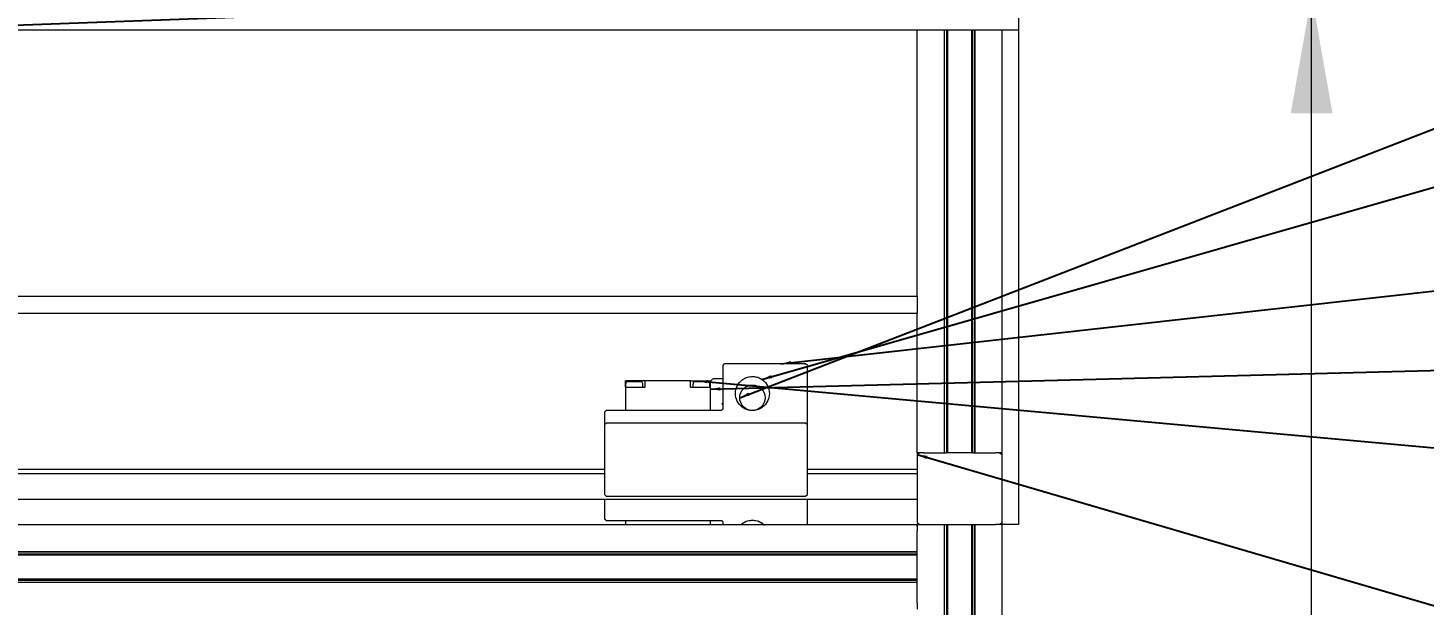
# Model space of a CAD drawing. Header units: millimetres. Extents: x 0 to 420, y 0 to 297.
# Drawn here: x 118.7 to 159.99, y 257.54 to 274.6 of the extents above; entities that cross this region are included whole.
import ezdxf

# ---------------------------------------------------------------- set-up
doc = ezdxf.new("R2010")
doc.units = ezdxf.units.MM
doc.layers.add('1', color=7, linetype='Continuous', true_color=0xffffff)
doc.layers.add('171', color=7, linetype='Continuous', true_color=0xffffff)
doc.styles.add('blockfont_v2', font='simplex.shx')
doc.dimstyles.get("Standard").update_dxf_attribs({"dimtxt": 0.18, "dimasz": 0.18, "dimexe": 0.18, "dimexo": 0.0625, "dimgap": 0.09, "dimtad": 0, "dimtih": 1, "dimtoh": 1, "dimdec": 4, "dimzin": 0, "dimdsep": 46, "dimtxsty": 'Standard', "dimcen": 0.09, "dimadec": 0, "dimazin": 0, "dimtfac": 1, "dimtdec": 4, "dimtofl": 0, "dimtmove": 0, "dimatfit": 3, "dimfxl": 1, "dimtolj": 1, "dimtzin": 0, "dimarcsym": 0})

# ---------------------------------------------------------------- blocks, each defined once
blk = doc.blocks.new('_U1')
at = {"layer": '171', "color": 124, "lineweight": 13, "transparency": 16777216}
for p, q in [((145.5, 275.578), (158.666, 275.578)), ((145, 152.422), (158.666, 152.422))]:
    blk.add_line(p, q, dxfattribs=at)
at = {"layer": '171', "color": 156, "lineweight": 13, "transparency": 16777216}
blk.add_line((156.666, 152.422), (156.666, 275.578), dxfattribs=at)
at = {"layer": '171', "color": 156, "lineweight": 18, "transparency": 16777216}
for points in [[(156.666, 275.578), (157.283, 272.078), (156.049, 272.078)], [(156.666, 152.422), (156.049, 155.922), (157.283, 155.922)]]:
    blk.add_solid(points, dxfattribs=at)
at = {"layer": '171', "color": 5, "linetype": 'Continuous', "lineweight": 13, "transparency": 16777216, "insert": (156.932, 208.875), "char_height": 3.5, "attachment_point": 7, "rotation": 90, "line_spacing_factor": 0.63253, "style": 'blockfont_v2'}
blk.add_mtext('\\W0.7539;985.2', dxfattribs=at)

msp = doc.modelspace()

# ---------------------------------------------------------------- linework, layer by layer
at = {"layer": '1', "color": 155, "linetype": 'Continuous', "lineweight": 18}
for p, q in [((148, 275.047), (148, 274.547)), ((79.5, 274.547), (148, 274.547)), ((145, 266.672), (145, 274.547)), ((145.8, 274.547), (145.8, 262.047)), ((145.862, 274.547), (145.862, 262.047)), ((145.895, 274.547), (145.895, 262.047)), ((146.605, 274.547), (146.605, 262.047)), ((146.637, 274.547), (146.637, 262.047)), ((146.7, 274.547), (146.7, 262.047)), ((147.5, 274.547), (147.5, 259.922)), ((148, 274.547), (148, 259.922)), ((82.5, 266.672), (145, 266.672)), ((145, 266.672), (145, 266.172)), ((82.5, 266.172), (145, 266.172)), ((145, 262.047), (145, 266.172)), ((136.375, 263.984), (136.375, 264.172)), ((136.952, 264.172), (136.375, 264.172)), ((136.375, 263.984), (136.952, 263.984)), ((136.375, 263.984), (136.375, 263.297)), ((136.38, 263.984), (136.38, 264.084)), ((136.442, 264.147), (136.449, 264.147)), ((136.449, 264.147), (136.58, 264.147)), ((136.58, 264.147), (136.68, 264.147)), ((136.68, 264.147), (136.811, 264.147)), ((136.811, 264.147), (136.817, 264.147)), ((136.88, 263.984), (136.88, 264.084)), ((138.298, 264.172), (136.952, 264.172)), ((136.952, 263.984), (136.952, 264.172)), ((138.298, 263.984), (138.298, 264.172)), ((138.298, 264.172), (138.875, 264.172)), ((138.298, 263.984), (138.875, 263.984)), ((138.37, 263.984), (138.37, 264.084)), ((138.433, 264.147), (138.67, 264.147)), ((138.673, 264.147), (138.801, 264.147)), ((138.808, 264.147), (138.804, 264.147)), ((138.87, 263.984), (138.87, 264.084)), ((138.875, 264.105), (138.875, 264.172)), ((135.798, 263.295), (135.798, 263.295)), ((139.201, 263.298), (139.197, 263.298)), ((139.208, 263.3), (139.204, 263.299)), ((139.214, 263.303), (139.211, 263.301)), ((139.22, 263.306), (139.217, 263.304)), ((139.231, 263.315), (139.229, 263.313)), ((139.237, 263.322), (139.236, 263.321)), ((139.242, 263.329), (139.241, 263.327)), ((139.246, 263.337), (139.245, 263.335)), ((139.249, 263.347), (139.248, 263.346)), ((139.25, 263.359), (139.25, 263.355)), ((140.426, 263.394), (140.422, 263.391)), ((145.187, 262.047), (145, 262.047)), ((145.187, 262.047), (145.787, 262.047)), ((145.787, 262.047), (145.8, 262.047)), ((145.8, 262.047), (145.812, 262.047)), ((145.812, 262.047), (145.85, 262.047)), ((145.85, 262.047), (145.862, 262.047)), ((146.637, 262.047), (146.65, 262.047)), ((146.65, 262.047), (146.687, 262.047)), ((146.687, 262.047), (146.7, 262.047)), ((146.7, 262.047), (146.712, 262.047)), ((146.712, 262.047), (147.312, 262.047)), ((147.5, 262.047), (147.312, 262.047)), ((135.75, 261.547), (82.501, 261.547)), ((135.75, 261.422), (82.501, 261.422)), ((144.999, 261.547), (141.75, 261.547)), ((144.999, 261.422), (141.75, 261.422)), ((82.501, 260.672), (144.999, 260.672)), ((82.5, 259.922), (145, 259.922)), ((135.783, 260.064), (135.783, 260.064)), ((136.375, 260.047), (136.375, 259.922)), ((139.188, 260.047), (139.196, 260.046)), ((145, 259.922), (145, 259.734)), ((145, 259.922), (145.187, 259.922)), ((145.187, 259.922), (145.787, 259.922)), ((145.787, 259.922), (145.8, 259.922)), ((145.8, 259.922), (145.8, 152.422)), ((145.8, 259.922), (145.812, 259.922)), ((145.812, 259.922), (145.85, 259.922)), ((145.85, 259.922), (145.862, 259.922)), ((145.862, 259.922), (145.862, 152.422)), ((145.895, 259.922), (145.895, 152.422)), ((146.605, 259.922), (146.605, 152.422)), ((146.637, 259.922), (146.637, 152.422)), ((146.637, 259.922), (146.65, 259.922)), ((146.65, 259.922), (146.687, 259.922)), ((146.687, 259.922), (146.7, 259.922)), ((146.7, 259.922), (146.7, 152.422)), ((146.7, 259.922), (146.712, 259.922)), ((146.712, 259.922), (147.312, 259.922)), ((147.5, 259.922), (147.312, 259.922)), ((148, 259.922), (147.5, 259.922)), ((147.5, 259.922), (147.5, 152.422)), ((145, 259.134), (145, 259.734)), ((82.5, 259.122), (145, 259.122)), ((82.5, 259.059), (145, 259.059)), ((82.5, 259.027), (145, 259.027)), ((145, 259.122), (145, 259.134)), ((145, 259.109), (145, 259.122)), ((145, 259.072), (145, 259.109)), ((145, 259.059), (145, 259.072)), ((145, 258.284), (145, 259.059)), ((82.5, 258.317), (145, 258.317)), ((82.5, 258.284), (145, 258.284)), ((82.5, 258.222), (145, 258.222)), ((145, 258.272), (145, 258.284)), ((145, 258.234), (145, 258.272)), ((145, 258.222), (145, 258.234)), ((145, 258.209), (145, 258.222)), ((145, 257.609), (145, 258.209)), ((145, 257.609), (145, 257.422))]:
    msp.add_line(p, q, dxfattribs=at)
at = {"layer": '1', "color": 155, "linetype": 'Continuous', "lineweight": 13}
for p, q in [((145, 266.672), (145, 274.547)), ((145.8, 274.547), (145.8, 262.047)), ((145.8, 274.547), (145.8, 262.047)), ((145.862, 274.547), (145.862, 262.047)), ((146.637, 262.047), (146.637, 274.547)), ((146.7, 262.047), (146.7, 274.547)), ((145, 262.047), (145, 266.172)), ((145, 259.863), (145, 259.922)), ((145.8, 259.922), (145.8, 152.422)), ((145.8, 259.922), (145.8, 152.422)), ((145.862, 259.922), (145.862, 152.422)), ((146.637, 152.422), (146.637, 259.922)), ((146.7, 152.422), (146.7, 259.922)), ((147.5, 259.922), (147.5, 152.422)), ((145, 259.122), (82.5, 259.122)), ((145, 259.122), (82.5, 259.122)), ((145, 258.22), (145, 259.121)), ((82.5, 258.284), (145, 258.284)), ((82.5, 258.222), (145, 258.222)), ((82.5, 258.222), (145, 258.222))]:
    msp.add_line(p, q, dxfattribs=at)
at = {"layer": '1', "color": 155, "linetype": 'Continuous', "lineweight": 18}
for points in [[(141.75, 262.872), (141.75, 262.876), (141.75, 262.889), (141.75, 262.91), (141.75, 262.939), (141.75, 262.975), (141.75, 263.019), (141.75, 263.07), (141.75, 264.453), (141.75, 264.496), (141.75, 264.534), (141.75, 264.565), (141.75, 264.59), (141.75, 264.607), (141.75, 264.618), (141.75, 264.622), (141.7, 264.672), (139.312, 264.672), (139.306, 264.671), (139.299, 264.67), (139.292, 264.668), (139.285, 264.666), (139.279, 264.662), (139.274, 264.658), (139.268, 264.654), (139.264, 264.648), (139.26, 264.643), (139.256, 264.636), (139.254, 264.63), (139.252, 264.623), (139.25, 264.616), (139.25, 264.609), (139.25, 264.606), (139.25, 264.595), (139.25, 264.578), (139.25, 264.554), (139.25, 264.523), (139.25, 264.487), (139.25, 264.445), (139.25, 263.359), (139.25, 263.356)], [(139.981, 264.279), (139.981, 264.279), (140.038, 264.292), (140.066, 264.297)], [(140.038, 264.292), (140.038, 264.292), (140.096, 264.299), (140.125, 264.3)], [(140.096, 264.299), (140.096, 264.299), (140.154, 264.299), (140.183, 264.297)], [(140.154, 264.299), (140.154, 264.299), (140.212, 264.292)], [(140.183, 264.297), (140.212, 264.292), (140.257, 264.282)], [(138.67, 264.147), (138.67, 264.147), (138.67, 264.147), (138.67, 264.147), (138.67, 264.147), (138.67, 264.147), (138.67, 264.147), (138.67, 264.147), (138.671, 264.147), (138.671, 264.147), (138.671, 264.147), (138.671, 264.147), (138.671, 264.147), (138.671, 264.147), (138.671, 264.147), (138.671, 264.147), (138.671, 264.147), (138.671, 264.147), (138.671, 264.147), (138.671, 264.147), (138.671, 264.147), (138.671, 264.147), (138.672, 264.147), (138.672, 264.147), (138.672, 264.147), (138.672, 264.147), (138.672, 264.147), (138.672, 264.147), (138.672, 264.147), (138.672, 264.147), (138.672, 264.147), (138.672, 264.147), (138.672, 264.147), (138.672, 264.147), (138.672, 264.147), (138.672, 264.147), (138.672, 264.147), (138.673, 264.147), (138.673, 264.147), (138.673, 264.147), (138.673, 264.147), (138.673, 264.147), (138.673, 264.147), (138.673, 264.147), (138.673, 264.147), (138.673, 264.147), (138.673, 264.147), (138.673, 264.147), (138.673, 264.147), (138.673, 264.147), (138.673, 264.147)], [(138.801, 264.147), (138.801, 264.147), (138.801, 264.147), (138.801, 264.147), (138.801, 264.147), (138.801, 264.147), (138.801, 264.147), (138.801, 264.147), (138.801, 264.147), (138.801, 264.147), (138.801, 264.147), (138.801, 264.147), (138.802, 264.147), (138.802, 264.147), (138.802, 264.147), (138.802, 264.147), (138.802, 264.147), (138.802, 264.147), (138.802, 264.147), (138.802, 264.147), (138.802, 264.147), (138.802, 264.147), (138.802, 264.147), (138.802, 264.147), (138.802, 264.147), (138.802, 264.147), (138.803, 264.147), (138.803, 264.147), (138.803, 264.147), (138.803, 264.147), (138.803, 264.147), (138.803, 264.147), (138.803, 264.147), (138.803, 264.147), (138.803, 264.147), (138.803, 264.147), (138.803, 264.147), (138.803, 264.147), (138.803, 264.147), (138.803, 264.147), (138.803, 264.147), (138.804, 264.147), (138.804, 264.147), (138.804, 264.147), (138.804, 264.147), (138.804, 264.147), (138.804, 264.147), (138.804, 264.147), (138.804, 264.147), (138.804, 264.147), (138.804, 264.147)], [(138.804, 264.147), (138.804, 264.147), (138.804, 264.147), (138.804, 264.147), (138.804, 264.147), (138.804, 264.147), (138.804, 264.147), (138.804, 264.147), (138.804, 264.147), (138.804, 264.147), (138.804, 264.147), (138.804, 264.147), (138.804, 264.147), (138.804, 264.147), (138.804, 264.147), (138.804, 264.147), (138.804, 264.147), (138.804, 264.147), (138.804, 264.147), (138.804, 264.147), (138.804, 264.147), (138.804, 264.147), (138.804, 264.147), (138.804, 264.147), (138.804, 264.147), (138.804, 264.147), (138.804, 264.147), (138.804, 264.147), (138.804, 264.147), (138.804, 264.147), (138.804, 264.147), (138.804, 264.147), (138.804, 264.147), (138.804, 264.147), (138.804, 264.147), (138.804, 264.147), (138.804, 264.147), (138.804, 264.147), (138.804, 264.147), (138.804, 264.147), (138.804, 264.147), (138.804, 264.147), (138.804, 264.147), (138.804, 264.147), (138.804, 264.147), (138.804, 264.147), (138.804, 264.147), (138.804, 264.147), (138.804, 264.147), (138.804, 264.147), (138.804, 264.147)], [(139.25, 264.229), (139.24, 264.23), (139, 264.23), (138.986, 264.229), (138.972, 264.227), (138.959, 264.223), (138.946, 264.218), (138.933, 264.211), (138.922, 264.203), (138.912, 264.193), (138.902, 264.183), (138.894, 264.171), (138.887, 264.159), (138.882, 264.146), (138.878, 264.133), (138.876, 264.119), (138.875, 264.105), (138.875, 263.297)], [(139.849, 263.377), (139.825, 263.393), (139.78, 263.431), (139.74, 263.473), (139.705, 263.52), (139.675, 263.571), (139.652, 263.625), (139.635, 263.681), (139.625, 263.738), (139.622, 263.797), (139.625, 263.855), (139.635, 263.913), (139.652, 263.969), (139.675, 264.023), (139.705, 264.073), (139.74, 264.12), (139.78, 264.163), (139.825, 264.2), (139.849, 264.217), (139.849, 264.217)], [(139.825, 264.2), (139.873, 264.233), (139.899, 264.246), (139.899, 264.246)], [(139.873, 264.233), (139.926, 264.259), (139.953, 264.27), (139.953, 264.27)], [(139.926, 264.259), (139.981, 264.279), (140.009, 264.286)], [(140.212, 264.292), (140.269, 264.279), (140.269, 264.279)], [(140.241, 264.286), (140.269, 264.279), (140.307, 264.266), (140.297, 264.27), (140.324, 264.259), (140.357, 264.243)], [(140.269, 264.279), (140.324, 264.259), (140.333, 264.255), (140.333, 264.255)], [(140.324, 264.259), (140.377, 264.233), (140.377, 264.232)], [(140.377, 264.233), (140.425, 264.2)], [(140.377, 264.233), (140.394, 264.222), (140.377, 264.233), (140.425, 264.2)], [(140.401, 264.217), (140.401, 264.217), (140.425, 264.2), (140.426, 264.2)], [(140.425, 264.2), (140.47, 264.163), (140.51, 264.12), (140.545, 264.073), (140.575, 264.023)], [(140.51, 264.12), (140.51, 264.12), (140.545, 264.073), (140.55, 264.065)], [(140.545, 264.073), (140.574, 264.023)], [(140.561, 264.048), (140.561, 264.048), (140.575, 264.023), (140.598, 263.969), (140.615, 263.913)], [(140.615, 263.913), (140.625, 263.855), (140.628, 263.797), (140.625, 263.738), (140.615, 263.681), (140.598, 263.625)], [(139.25, 263.465), (139.232, 263.512)], [(140.55, 263.529), (140.545, 263.521), (140.51, 263.473), (140.47, 263.431), (140.425, 263.393)], [(140.598, 263.625), (140.575, 263.571), (140.545, 263.52)], [(140.574, 263.571), (140.561, 263.545), (140.575, 263.571), (140.545, 263.521)], [(140.598, 263.625), (140.575, 263.572), (140.598, 263.625), (140.575, 263.571), (140.574, 263.57)], [(139.201, 263.298), (139.194, 263.297), (139.187, 263.297), (135.8, 263.297), (135.75, 263.247), (135.75, 263.246), (135.75, 263.245), (135.75, 263.243), (135.75, 263.239), (135.75, 263.235), (135.75, 263.231), (135.75, 263.225), (135.75, 263.07), (135.75, 263.019), (135.75, 262.975), (135.75, 262.939), (135.75, 262.91), (135.75, 262.889), (135.75, 262.876), (135.75, 262.872)], [(139.208, 263.3), (139.201, 263.298), (139.201, 263.298)], [(139.214, 263.303), (139.208, 263.3), (139.208, 263.3)], [(139.22, 263.306), (139.215, 263.303), (139.214, 263.303)], [(139.231, 263.315), (139.226, 263.311), (139.221, 263.306), (139.22, 263.306)], [(139.239, 263.323), (139.239, 263.323), (139.236, 263.32), (139.232, 263.315), (139.231, 263.315)], [(139.243, 263.331), (139.243, 263.331), (139.24, 263.326), (139.237, 263.321)], [(139.247, 263.34), (139.247, 263.34), (139.244, 263.332), (139.242, 263.328)], [(139.25, 263.35), (139.25, 263.35), (139.248, 263.345), (139.246, 263.339), (139.246, 263.336)], [(139.251, 263.361), (139.251, 263.361), (139.249, 263.352), (139.249, 263.346)], [(139.873, 263.361), (139.825, 263.393)], [(139.899, 263.347), (139.873, 263.361), (139.849, 263.377)], [(139.926, 263.335), (139.873, 263.361)], [(139.953, 263.324), (139.926, 263.335), (139.899, 263.347)], [(139.981, 263.315), (139.926, 263.335)], [(140.009, 263.307), (139.981, 263.315), (139.953, 263.324)], [(140.038, 263.301), (139.981, 263.315)], [(140.067, 263.297), (140.038, 263.301), (140.009, 263.307)], [(140.096, 263.295), (140.038, 263.301)], [(140.125, 263.294), (140.096, 263.295), (140.067, 263.297)], [(140.154, 263.295), (140.096, 263.295)], [(140.183, 263.297), (140.154, 263.295), (140.125, 263.294)], [(140.212, 263.301), (140.154, 263.295)], [(140.262, 263.313), (140.212, 263.301), (140.183, 263.297)], [(140.269, 263.315), (140.212, 263.301)], [(140.324, 263.335), (140.269, 263.315)], [(140.324, 263.335), (140.297, 263.324), (140.297, 263.324)], [(140.377, 263.361), (140.324, 263.335)], [(140.361, 263.352), (140.362, 263.353), (140.324, 263.335)], [(140.424, 263.393), (140.377, 263.361)], [(140.425, 263.393), (140.377, 263.361)], [(140.425, 263.393), (140.401, 263.377)], [(145.063, 262.047), (145.063, 262.047), (145, 261.984), (145, 261.982), (145, 261.977), (145, 261.967), (145, 261.953), (145, 261.936), (145, 261.916), (145, 261.893), (145, 261.867), (145, 261.838), (145, 261.807), (145, 261.775), (145, 261.741), (145, 261.707), (145, 261.672), (145, 260.297), (145, 260.262), (145, 260.227), (145, 260.194), (145, 260.161), (145, 260.131), (145, 260.102), (145, 260.076), (145, 260.053), (145, 260.032), (145, 260.015), (145, 260.002), (145, 259.992), (145, 259.986), (145, 259.984), (145.063, 259.922)], [(145, 262.047), (145, 262.028), (145, 262.009), (145, 261.995), (145, 261.987), (145, 261.984)], [(146.637, 262.047), (145.863, 262.047)], [(147.5, 261.984), (147.438, 262.047)], [(135.75, 260.672), (135.75, 260.181), (135.75, 260.171), (135.75, 260.162), (135.75, 260.154), (135.75, 260.146), (135.75, 260.138), (135.75, 260.131), (135.75, 260.125), (135.75, 260.118), (135.75, 260.113), (135.75, 260.108), (135.75, 260.104), (135.75, 260.101), (135.75, 260.099), (135.75, 260.097), (135.75, 260.097), (135.8, 260.047), (139.187, 260.047), (139.194, 260.046), (139.201, 260.045), (139.208, 260.043), (139.215, 260.041), (139.221, 260.037), (139.226, 260.033), (139.232, 260.029), (139.236, 260.023), (139.24, 260.018), (139.244, 260.011), (139.246, 260.005), (139.248, 259.998), (139.25, 259.991), (139.25, 259.985)], [(141.75, 259.922), (141.75, 259.931), (141.75, 259.991), (141.75, 260.053), (141.75, 260.116), (141.75, 260.181), (141.75, 260.672)], [(135.752, 260.094), (135.752, 260.094), (135.765, 260.082)], [(135.776, 260.07), (135.778, 260.069), (135.79, 260.056), (135.791, 260.056), (135.776, 260.07)], [(138.875, 260.047), (138.875, 259.922)], [(139.205, 260.044), (139.212, 260.042), (139.208, 260.043), (139.215, 260.04)], [(139.218, 260.039), (139.223, 260.036), (139.221, 260.037), (139.227, 260.033)], [(139.229, 260.031), (139.233, 260.027), (139.232, 260.029), (139.236, 260.023)], [(139.25, 259.986), (139.25, 259.986), (139.25, 259.931), (139.25, 259.922)], [(139.79, 259.922), (139.78, 259.913), (139.825, 259.95)], [(139.79, 259.922), (139.801, 259.932)], [(139.801, 259.932), (139.825, 259.95), (139.86, 259.974)], [(139.825, 259.95), (139.873, 259.983)], [(139.86, 259.974), (139.873, 259.983), (139.899, 259.996)], [(139.873, 259.983), (139.926, 260.009)], [(139.899, 259.996), (139.926, 260.009), (139.953, 260.02)], [(139.926, 260.009), (139.981, 260.029)], [(139.953, 260.02), (139.981, 260.029), (140.034, 260.042)], [(139.981, 260.029), (140.038, 260.042)], [(140.034, 260.042), (140.038, 260.042), (140.066, 260.047)], [(140.038, 260.042), (140.096, 260.049)], [(140.066, 260.047), (140.096, 260.049), (140.125, 260.05)], [(140.096, 260.049), (140.154, 260.049)], [(140.125, 260.05), (140.154, 260.049), (140.183, 260.047)], [(140.154, 260.049), (140.209, 260.043)], [(140.183, 260.047), (140.212, 260.042), (140.264, 260.03)], [(140.216, 260.042), (140.216, 260.042), (140.269, 260.029), (140.316, 260.012), (140.297, 260.02), (140.324, 260.009), (140.359, 259.992), (140.351, 259.996), (140.376, 259.982), (140.412, 259.96), (140.404, 259.965)], [(140.269, 260.029), (140.271, 260.028), (140.269, 260.029), (140.314, 260.013)], [(140.334, 260.005), (140.336, 260.004), (140.324, 260.009), (140.377, 259.983), (140.385, 259.978), (140.398, 259.969), (140.377, 259.983), (140.425, 259.95)], [(140.39, 259.974), (140.39, 259.974), (140.425, 259.95), (140.456, 259.925), (140.449, 259.932), (140.46, 259.922)], [(140.425, 259.95), (140.425, 259.95), (140.47, 259.913), (140.474, 259.909), (140.486, 259.898)], [(145.863, 259.922), (146.637, 259.922)], [(147.438, 259.922), (147.5, 259.984), (147.5, 259.984)]]:
    msp.add_lwpolyline(points, dxfattribs=at)
for points in [[(135.798, 263.295), (135.758, 263.255), (135.752, 263.249), (135.751, 263.248), (135.798, 263.295)], [(141.75, 262.872), (141.7, 262.922), (135.8, 262.922), (135.75, 262.872), (135.75, 262.864), (135.75, 262.842), (135.75, 262.805), (135.75, 262.753), (135.75, 262.688), (135.75, 262.61), (135.75, 262.52), (135.75, 262.42), (135.75, 262.31), (135.75, 262.193), (135.75, 262.068), (135.75, 261.939), (135.75, 261.806), (135.75, 261.672), (135.75, 260.884), (135.75, 260.875), (135.75, 260.867), (135.75, 260.859), (135.75, 260.851), (135.75, 260.844), (135.75, 260.837), (135.75, 260.831), (135.75, 260.825), (135.75, 260.82), (135.75, 260.816), (135.75, 260.813), (135.75, 260.81), (135.75, 260.809), (135.75, 260.809), (135.8, 260.759), (141.7, 260.759), (141.75, 260.809), (141.75, 260.809), (141.75, 260.81), (141.75, 260.813), (141.75, 260.816), (141.75, 260.82), (141.75, 260.825), (141.75, 260.831), (141.75, 260.837), (141.75, 260.844), (141.75, 260.851), (141.75, 260.859), (141.75, 260.867), (141.75, 260.875), (141.75, 260.884), (141.75, 261.672), (141.75, 261.806), (141.75, 261.939), (141.75, 262.068), (141.75, 262.193), (141.75, 262.31), (141.75, 262.42), (141.75, 262.52), (141.75, 262.61), (141.75, 262.688), (141.75, 262.753), (141.75, 262.805), (141.75, 262.842), (141.75, 262.864), (141.75, 262.872)]]:
    msp.add_lwpolyline(points, close=True, dxfattribs=at)
msp.add_circle((140.125, 263.672), 0.375, dxfattribs=at)
for centre, start, end in [((136.442, 264.084), 90, 180), ((136.817, 264.084), 0, 90), ((138.433, 264.084), 90, 180), ((138.808, 264.084), 0, 90)]:
    msp.add_arc(centre, 0.0625, start, end, dxfattribs=at)

# ---------------------------------------------------------------- dimensions: what is measured, and where the dimension line sits
at = {"layer": '171', "color": 5, "linetype": 'Continuous', "lineweight": 13}
dim = msp.add_linear_dim(base=(156.666, 152.422), p1=(145.206, 275.578), p2=(145, 152.422), angle=90, dimstyle='Standard', override={"dimtxt": 3.5, "dimasz": 3.5, "dimexe": 2, "dimexo": 0, "dimgap": 1.05, "dimtad": 1, "dimtih": 1, "dimtoh": 0, "dimdec": 1, "dimlfac": 8, "dimzin": 8, "dimdsep": 46, "dimlunit": 2, "dimtxsty": 'blockfont_v2', "dimsah": 1, "dimse1": 0, "dimse2": 0, "dimsd1": 0, "dimsd2": 0, "dimclrd": 156, "dimclre": 124, "dimclrt": 5, "dimtol": 0, "dimtm": -0.1, "dimtfac": 0.571429, "dimtdec": 3, "dimtofl": 1, "dimtmove": 0, "dimtzin": 8, "dimlwd": 13, "dimlwe": 13}, dxfattribs=at)
dim.commit()
dim.dimension.update_dxf_attribs({"geometry": '_U1', "text_midpoint": (156.666, 214), "dimtype": 160, "text_rotation": 90})

# ---------------------------------------------------------------- leaders
at = {"layer": '171', "color": 156, "linetype": 'Continuous', "lineweight": 13}
for points in [[(139.75, 263.672), (199.116, 286.659)], [(140.406, 264.213), (199.116, 280.985)], [(143, 275.578), (54.541, 272.329)], [(140.969, 264.672), (199.116, 271.148)], [(138.875, 263.925), (199.116, 265.474)], [(138.501, 264.172), (199.116, 258.664)], [(145, 261.993), (199.116, 246.18)]]:
    msp.add_leader(points, dimstyle='Standard', override={"dimasz": 0.3}, dxfattribs=at)

doc.saveas('drawing.dxf')
